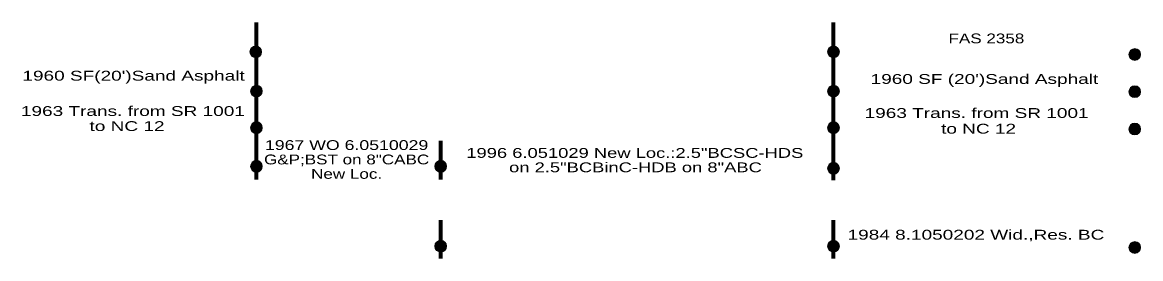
# Model space of a CAD drawing. Extents: x 2147487 to 2148538, y 2147358 to 2147998.
# Drawn here: x 2147486.653 to 2147488.364, y 2147483.078 to 2147483.439 of the extents above; entities that cross this region are included whole.
import ezdxf
from ezdxf.enums import TextEntityAlignment as Align

# ---------------------------------------------------------------- set-up
doc = ezdxf.new("R2010")
doc.units = 0
doc.header["$LTSCALE"] = 1.5
doc.layers.add('1', color=7, linetype='Continuous', lineweight=13)

msp = doc.modelspace()

# ---------------------------------------------------------------- hatches: boundary and pattern name
at = {"layer": '1'}
for points in [[(2147487.019, 2147483.394, 1), (2147487.001, 2147483.394, 1)], [(2147487.903, 2147483.394, 1), (2147487.885, 2147483.394, 1)], [(2147488.364, 2147483.39, 1), (2147488.346, 2147483.39, 1)], [(2147487.02, 2147483.334, 1), (2147487.002, 2147483.334, 1)], [(2147487.903, 2147483.334, 1), (2147487.885, 2147483.334, 1)], [(2147488.364, 2147483.333, 1), (2147488.346, 2147483.333, 1)], [(2147487.02, 2147483.278, 1), (2147487.002, 2147483.278, 1)], [(2147487.903, 2147483.278, 1), (2147487.885, 2147483.278, 1)], [(2147488.364, 2147483.276, 1), (2147488.346, 2147483.276, 1)], [(2147487.02, 2147483.219, 1), (2147487.002, 2147483.219, 1)], [(2147487.302, 2147483.219, 1), (2147487.284, 2147483.219, 1)], [(2147487.903, 2147483.216, 1), (2147487.885, 2147483.216, 1)], [(2147487.302, 2147483.097, 1), (2147487.284, 2147483.097, 1)], [(2147487.903, 2147483.097, 1), (2147487.885, 2147483.097, 1)], [(2147488.364, 2147483.095, 1), (2147488.346, 2147483.095, 1)]]:
    msp.add_hatch(color=256, dxfattribs=at).paths.add_polyline_path(points)

# ---------------------------------------------------------------- linework, layer by layer
at = {"layer": '1', "lineweight": 70}
for p, q in [((2147487.011, 2147483.199), (2147487.011, 2147483.439)), ((2147487.894, 2147483.198), (2147487.894, 2147483.439)), ((2147487.293, 2147483.199), (2147487.293, 2147483.258)), ((2147487.293, 2147483.078), (2147487.293, 2147483.137)), ((2147487.894, 2147483.078), (2147487.894, 2147483.137))]:
    msp.add_line(p, q, dxfattribs=at)
at = {"layer": '1'}
for centre in [(2147487.01, 2147483.394), (2147487.894, 2147483.394), (2147488.355, 2147483.39), (2147487.011, 2147483.334), (2147487.894, 2147483.334), (2147488.355, 2147483.333), (2147487.011, 2147483.278), (2147487.894, 2147483.278), (2147488.355, 2147483.276), (2147487.011, 2147483.219), (2147487.293, 2147483.219), (2147487.894, 2147483.216), (2147487.293, 2147483.097), (2147487.894, 2147483.097), (2147488.355, 2147483.095)]:
    msp.add_circle(centre, 0.009, dxfattribs=at)

# ---------------------------------------------------------------- texts
for s, width, p in [('FAS 2358', 1.3, (2147488.128, 2147483.407)), ("1960 SF(20')Sand Asphalt", 1.45, (2147486.823, 2147483.35)), ("1960 SF (20')Sand Asphalt", 1.45, (2147488.125, 2147483.345)), ('1963 Trans. from SR 1001', 1.45, (2147486.822, 2147483.296)), ('1963 Trans. from SR 1001', 1.45, (2147488.113, 2147483.293)), ('to NC 12', 1.45, (2147486.813, 2147483.273)), ('to NC 12', 1.45, (2147488.116, 2147483.269)), ('1967 WO 6.0510029', 1.35, (2147487.149, 2147483.244)), ('1996 6.051029 New Loc.:2.5"BCSC-HDS', 1.4, (2147487.59, 2147483.232)), ('G&P;BST on 8"CABC', 1.3, (2147487.149, 2147483.222)), ('on 2.5"BCBinC-HDB on 8"ABC', 1.4, (2147487.591, 2147483.21)), ('New Loc.', 1.3, (2147487.149, 2147483.2)), ('1984 8.1050202 Wid.,Res. BC', 1.45, (2147488.112, 2147483.107))]:
    msp.add_text(s, height=0.015, dxfattribs=dict(at, width=width)).set_placement(p, align=Align.CENTER)

doc.saveas('drawing.dxf')
